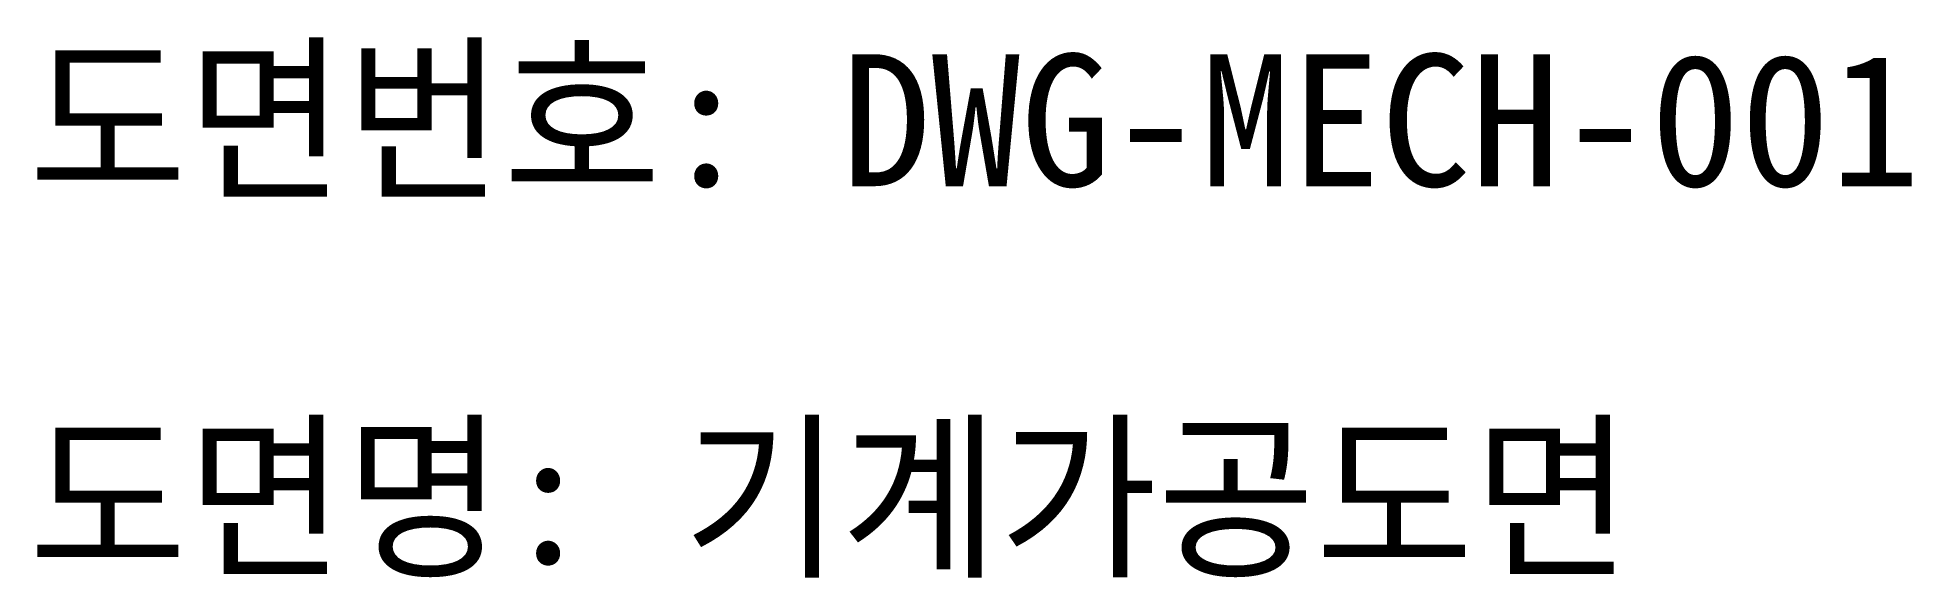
# Paper-space layout 'Layout1' of a CAD drawing. Header units: metres. Extents: x 200.2 to 249.8, y 9.6 to 23.9.
import ezdxf

# ---------------------------------------------------------------- set-up
doc = ezdxf.new("R2010")
doc.units = ezdxf.units.M

psp = doc.layouts.get("Layout1")

# ---------------------------------------------------------------- texts
at = {"layer": 'TITLE'}
for s, p in [('도면번호: DWG-MECH-001', (200, 20)), ('도면명: 기계가공도면', (200, 10))]:
    psp.add_text(s, height=3.5, dxfattribs=at).set_placement(p)

doc.saveas('drawing.dxf')
